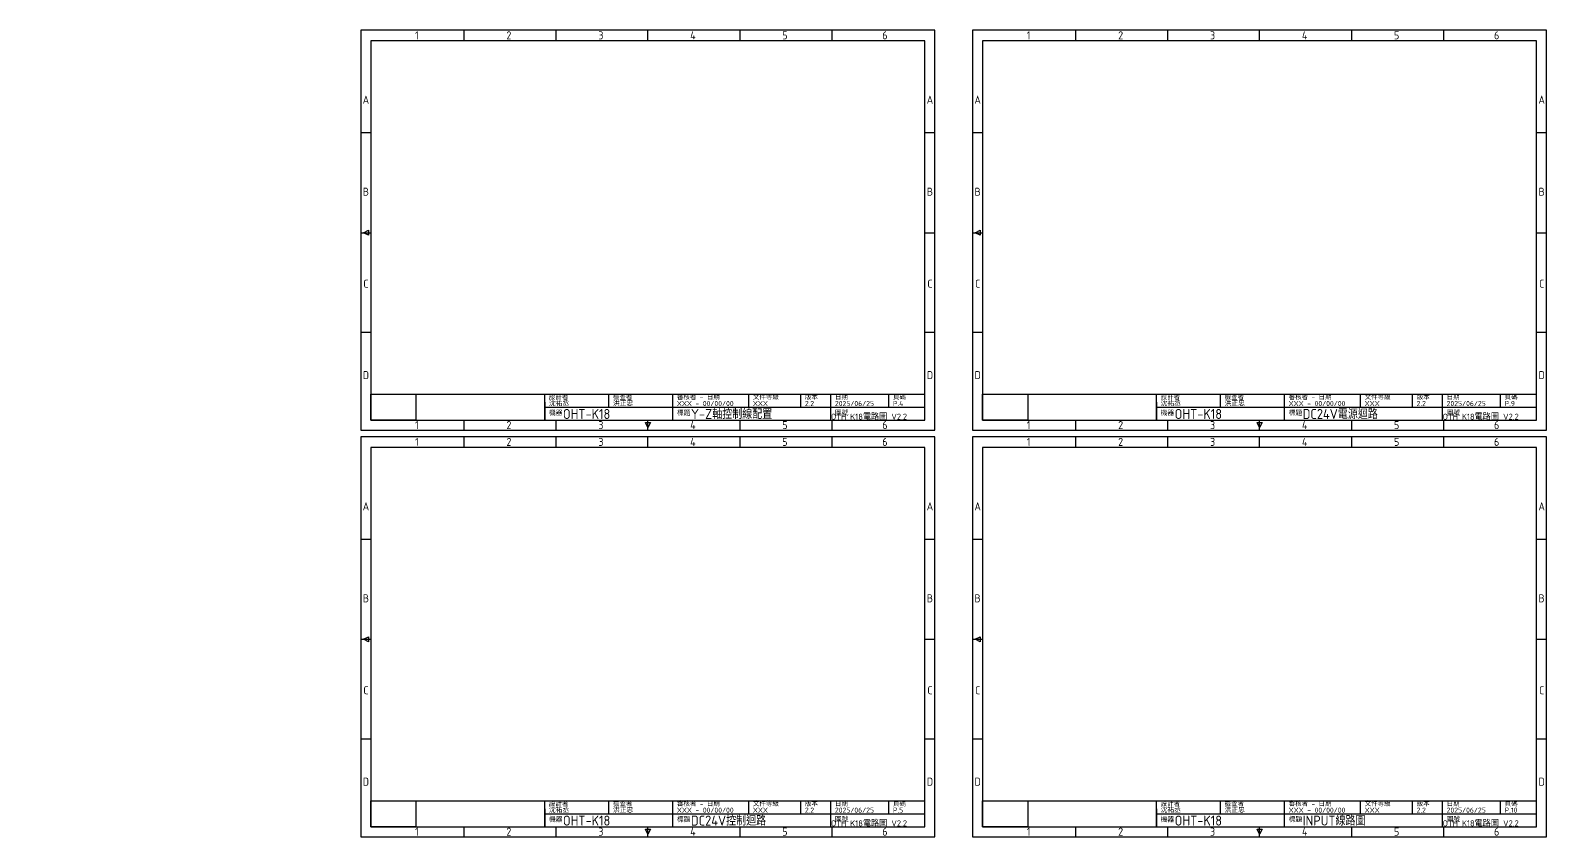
# Model space of a CAD drawing. Header units: millimetres. Extents: x -18 to 2429, y -1164 to 433.
# Drawn here: x 280 to 659.1, y -567.9 to -366.2 of the extents above; entities that cross this region are included whole.
import ezdxf
from ezdxf.enums import TextEntityAlignment as Align

# ---------------------------------------------------------------- set-up
doc = ezdxf.new("R2018")
doc.units = ezdxf.units.MM
for name, color, linetype in [('商標', 7, 'Continuous'), ('圖框', 7, 'Continuous'), ('文字框', 7, 'Continuous')]:
    doc.layers.add(name, color=color, linetype=linetype)
doc.layers.add('視埠', color=1, linetype='Continuous', plot=False)
doc.styles.add('ISO Proportional', font='isocp.shx', dxfattribs={"bigfont": 'chineset.shx'})
doc.styles.get("Standard").update_dxf_attribs({"font": 'txt.shx', "bigfont": 'chineset.shx'})
picture_1 = doc.add_image_def('image1.jpg', size_in_pixel=(194, 112))

# ---------------------------------------------------------------- blocks, each defined once
blk = doc.blocks.new('A4橫式')
at = {"layer": '商標'}
for p, q in [((5, 18.25), (92, 18.25)), ((92, 14.25), (92, 5.25))]:
    blk.add_line(p, q, dxfattribs=at)
at = {"layer": '圖框'}
for p, q in [((51.5, 200.25), (51.5, 195.25)), ((97.5, 200.25), (97.5, 195.25)), ((143.5, 195.25), (143.5, 200.25)), ((189.5, 200.25), (189.5, 195.25)), ((235.5, 200.25), (235.5, 195.25)), ((5, 149), (0, 149)), ((287, 149), (282, 149)), ((0, 99), (5, 99)), ((1.25, 99), (3.75, 100.25)), ((3.75, 97.75), (1.25, 99)), ((3.75, 100.25), (3.75, 97.75)), ((282, 99), (287, 99)), ((5, 49), (0, 49)), ((287, 49), (282, 49)), ((51.5, 5.25), (51.5, 0.25)), ((97.5, 5.25), (97.5, 0.25)), ((142.25, 4), (144.75, 4)), ((143.5, 1.5), (142.25, 4)), ((143.5, 0.25), (143.5, 5.25)), ((144.75, 4), (143.5, 1.5)), ((189.5, 5.25), (189.5, 0.25)), ((235.5, 5.25), (235.5, 0.25))]:
    blk.add_line(p, q, dxfattribs=at)
blk.add_lwpolyline([(5, 195), (5, 5.25), (282, 5.25), (282, 195), (5, 195)], dxfattribs=at)
at = {"layer": '文字框', "color": 5}
for p, q in [((92, 18.25), (282, 18.25)), ((92, 5.25), (92, 18.25)), ((124, 11.75), (124, 18.25)), ((156, 11.75), (156, 18.25)), ((194, 11.75), (194, 18.25)), ((220, 11.75), (220, 18.25)), ((235, 11.75), (235, 18.25)), ((264, 11.75), (264, 18.25)), ((92, 11.75), (156, 11.75)), ((156, 5.25), (156, 11.75)), ((156, 11.75), (220, 11.75)), ((220, 11.75), (282, 11.75)), ((235, 5.25), (235, 11.75))]:
    blk.add_line(p, q, dxfattribs=at)
at = {"layer": '視埠'}
blk.add_lwpolyline([(287, 0.25), (287, 200.25), (0, 200.25), (0, 0.25)], close=True, dxfattribs=at)
at = {"layer": '圖框', "style": 'ISO Proportional'}
for s, p in [('1', (28, 197.75)), ('2', (74, 197.75)), ('3', (120, 197.75)), ('4', (166, 197.75)), ('5', (212, 197.75)), ('6', (262, 197.75)), ('A', (2.5, 165.5)), ('A', (284.5, 165.5)), ('B', (2.5, 119.5)), ('B', (284.5, 119.5)), ('C', (2.5, 73.5)), ('C', (284.5, 73.5)), ('D', (2.5, 27.75)), ('D', (284.5, 27.75)), ('1', (28, 2.75)), ('2', (74, 2.75)), ('3', (120, 2.75)), ('4', (166, 2.75)), ('5', (212, 2.75)), ('6', (262, 2.75))]:
    blk.add_text(s, height=4, dxfattribs=at).set_placement(p, align=Align.MIDDLE)
at = {"layer": '文字框', "style": 'ISO Proportional'}
for s, height, p in [('設計者', 2.4, (94, 16.66)), ('檢查者', 2.4, (126, 16.66)), ('審核者 - 日期', 2.4, (158, 16.66)), ('文件等級', 2.4, (196, 16.66)), ('版本', 2.4, (222, 16.66)), ('日期', 2.4, (237, 16.66)), ('頁碼', 2.4, (266, 16.66)), ('機器', 2.5, (94, 8.75)), ('標題', 2.5, (158, 8.75)), ('圖號', 2.5, (237, 8.75))]:
    blk.add_text(s, height=height, dxfattribs=at).set_placement(p, align=Align.MIDDLE_LEFT)
at = {"layer": '文字框', "style": 'ISO Proportional', "flags": 8}
for tag, p in [('DESIGNED_BY', (94, 13.78)), ('CHECKED_BY', (126, 13.78)), ('APPROVED_BY_DATE', (158, 13.78)), ('LEVELS', (196, 13.78)), ('EDITION', (222, 13.78)), ('DATE', (237, 13.78)), ('PAGE', (266, 13.78))]:
    blk.add_attdef(tag, text='', height=2.5, dxfattribs=at).set_placement(p, align=Align.MIDDLE_LEFT)
at = {"layer": '文字框', "color": 6, "style": 'ISO Proportional', "flags": 8}
for tag, height, p in [('MACHINE', 5, (101, 8.55)), ('TITLE', 5, (165, 8.55)), ('DRAWING_NUMBER', 3, (244, 8.55))]:
    blk.add_attdef(tag, text='', height=height, dxfattribs=at).set_placement(p, align=Align.MIDDLE_LEFT)
at = {"layer": '商標'}
image = blk.add_image(picture_1, insert=(5, 5.25), size_in_units=(22.52, 13), dxfattribs=at)
image.dxf.flags = 7
blk = doc.blocks.new('*U36')
at = {"color": 0, "linetype": 'ByBlock', "lineweight": 30, "width": 0.8, "flags": 104}
blk.add_attdef('說明', text='', height=0.9, dxfattribs=at).set_placement((0, 0.5), align=Align.TOP_LEFT)

msp = doc.modelspace()

# ---------------------------------------------------------------- block references
at = {"linetype": 'ByBlock'}
ref = msp.add_blockref('A4橫式', (362.67, -466.32, -1334.74), dxfattribs=dict(at, xscale=0.5, yscale=0.5, zscale=0.5))
ref.add_attrib('EDITION', '2.2', dxfattribs={"layer": '文字框', "height": 1.25, "style": 'ISO Proportional'}).set_placement((473.67, -459.55, -1334.74), align=Align.MIDDLE_LEFT)
ref.add_attrib('TITLE', 'Y-Z軸控制線配置', dxfattribs={"layer": '文字框', "color": 6, "height": 2.5, "style": 'ISO Proportional'}).set_placement((445.17, -462.17, -1334.74), align=Align.MIDDLE_LEFT)
ref.add_attrib('DATE', '2025/06/25', dxfattribs={"layer": '文字框', "height": 1.25, "style": 'ISO Proportional'}).set_placement((481.17, -459.55, -1334.74), align=Align.MIDDLE_LEFT)
ref.add_attrib('APPROVED_BY_DATE', 'XXX - 00/00/00', dxfattribs={"layer": '文字框', "height": 1.25, "style": 'ISO Proportional'}).set_placement((441.67, -459.55, -1334.74), align=Align.MIDDLE_LEFT)
ref.add_attrib('DESIGNED_BY', '沈祐丞', dxfattribs={"layer": '文字框', "height": 1.25, "style": 'ISO Proportional'}).set_placement((409.67, -459.55, -1334.74), align=Align.MIDDLE_LEFT)
ref.add_attrib('CHECKED_BY', '洪正忠', dxfattribs={"layer": '文字框', "height": 1.25, "style": 'ISO Proportional'}).set_placement((425.67, -459.55, -1334.74), align=Align.MIDDLE_LEFT)
ref.add_attrib('MACHINE', 'OHT-K18', dxfattribs={"layer": '文字框', "color": 6, "height": 2.5, "style": 'ISO Proportional'}).set_placement((413.17, -462.17, -1334.74), align=Align.MIDDLE_LEFT)
ref.add_attrib('LEVELS', 'XXX', dxfattribs={"layer": '文字框', "height": 1.25, "style": 'ISO Proportional'}).set_placement((460.67, -459.55, -1334.74), align=Align.MIDDLE_LEFT)
ref.add_attrib('DRAWING_NUMBER', 'OTH K18電路圖_V2.2', dxfattribs={"layer": '文字框', "color": 6, "height": 1.5, "style": 'ISO Proportional'}).set_placement((480.17, -462.85, -1290.28), align=Align.MIDDLE_LEFT)
ref.add_attrib('PAGE', 'P.4', dxfattribs={"layer": '文字框', "height": 1.25, "style": 'ISO Proportional'}).set_placement((495.67, -459.55, -1334.74), align=Align.MIDDLE_LEFT)
ref = msp.add_blockref('A4橫式', (515.6, -466.32, -1334.74), dxfattribs=dict(at, xscale=0.5, yscale=0.5, zscale=0.5))
ref.add_attrib('EDITION', '2.2', dxfattribs={"layer": '文字框', "height": 1.25, "style": 'ISO Proportional'}).set_placement((626.6, -459.55, -1334.74), align=Align.MIDDLE_LEFT)
ref.add_attrib('TITLE', 'DC24V電源迴路', dxfattribs={"layer": '文字框', "color": 6, "height": 2.5, "style": 'ISO Proportional'}).set_placement((598.1, -462.17, -1334.74), align=Align.MIDDLE_LEFT)
ref.add_attrib('DATE', '2025/06/25', dxfattribs={"layer": '文字框', "height": 1.25, "style": 'ISO Proportional'}).set_placement((634.1, -459.55, -1334.74), align=Align.MIDDLE_LEFT)
ref.add_attrib('APPROVED_BY_DATE', 'XXX - 00/00/00', dxfattribs={"layer": '文字框', "height": 1.25, "style": 'ISO Proportional'}).set_placement((594.6, -459.55, -1334.74), align=Align.MIDDLE_LEFT)
ref.add_attrib('DESIGNED_BY', '沈祐丞', dxfattribs={"layer": '文字框', "height": 1.25, "style": 'ISO Proportional'}).set_placement((562.6, -459.55, -1334.74), align=Align.MIDDLE_LEFT)
ref.add_attrib('CHECKED_BY', '洪正忠', dxfattribs={"layer": '文字框', "height": 1.25, "style": 'ISO Proportional'}).set_placement((578.6, -459.55, -1334.74), align=Align.MIDDLE_LEFT)
ref.add_attrib('MACHINE', 'OHT-K18', dxfattribs={"layer": '文字框', "color": 6, "height": 2.5, "style": 'ISO Proportional'}).set_placement((566.1, -462.17, -1334.74), align=Align.MIDDLE_LEFT)
ref.add_attrib('LEVELS', 'XXX', dxfattribs={"layer": '文字框', "height": 1.25, "style": 'ISO Proportional'}).set_placement((613.6, -459.55, -1334.74), align=Align.MIDDLE_LEFT)
ref.add_attrib('DRAWING_NUMBER', 'OTH K18電路圖_V2.2', dxfattribs={"layer": '文字框', "color": 6, "height": 1.5, "style": 'ISO Proportional'}).set_placement((633.1, -462.85, -1290.28), align=Align.MIDDLE_LEFT)
ref.add_attrib('PAGE', 'P.9', dxfattribs={"layer": '文字框', "height": 1.25, "style": 'ISO Proportional'}).set_placement((648.6, -459.55, -1334.74), align=Align.MIDDLE_LEFT)
ref = msp.add_blockref('*U36', (280.03, -409.19), dxfattribs=at)
lines = msp.add_mtext('\\W0.8000;', dxfattribs={"color": 0, "linetype": 'ByBlock', "insert": (280.03, -408.69), "char_height": 2.5, "attachment_point": 1})
ref.add_attrib('說明', '', (280.03, -408.69), dxfattribs={"flags": 104}).embed_mtext(lines)
ref = msp.add_blockref('A4橫式', (362.67, -568.03, -1334.74), dxfattribs=dict(at, xscale=0.5, yscale=0.5, zscale=0.5))
ref.add_attrib('EDITION', '2.2', dxfattribs={"layer": '文字框', "height": 1.25, "style": 'ISO Proportional'}).set_placement((473.67, -561.27, -1334.74), align=Align.MIDDLE_LEFT)
ref.add_attrib('TITLE', 'DC24V控制迴路', dxfattribs={"layer": '文字框', "color": 6, "height": 2.5, "style": 'ISO Proportional'}).set_placement((445.17, -563.88, -1334.74), align=Align.MIDDLE_LEFT)
ref.add_attrib('DATE', '2025/06/25', dxfattribs={"layer": '文字框', "height": 1.25, "style": 'ISO Proportional'}).set_placement((481.17, -561.27, -1334.74), align=Align.MIDDLE_LEFT)
ref.add_attrib('APPROVED_BY_DATE', 'XXX - 00/00/00', dxfattribs={"layer": '文字框', "height": 1.25, "style": 'ISO Proportional'}).set_placement((441.67, -561.27, -1334.74), align=Align.MIDDLE_LEFT)
ref.add_attrib('DESIGNED_BY', '沈祐丞', dxfattribs={"layer": '文字框', "height": 1.25, "style": 'ISO Proportional'}).set_placement((409.67, -561.27, -1334.74), align=Align.MIDDLE_LEFT)
ref.add_attrib('CHECKED_BY', '洪正忠', dxfattribs={"layer": '文字框', "height": 1.25, "style": 'ISO Proportional'}).set_placement((425.67, -561.27, -1334.74), align=Align.MIDDLE_LEFT)
ref.add_attrib('MACHINE', 'OHT-K18', dxfattribs={"layer": '文字框', "color": 6, "height": 2.5, "style": 'ISO Proportional'}).set_placement((413.17, -563.88, -1334.74), align=Align.MIDDLE_LEFT)
ref.add_attrib('LEVELS', 'XXX', dxfattribs={"layer": '文字框', "height": 1.25, "style": 'ISO Proportional'}).set_placement((460.67, -561.27, -1334.74), align=Align.MIDDLE_LEFT)
ref.add_attrib('DRAWING_NUMBER', 'OTH K18電路圖_V2.2', dxfattribs={"layer": '文字框', "color": 6, "height": 1.5, "style": 'ISO Proportional'}).set_placement((480.17, -564.57, -1290.28), align=Align.MIDDLE_LEFT)
ref.add_attrib('PAGE', 'P.5', dxfattribs={"layer": '文字框', "height": 1.25, "style": 'ISO Proportional'}).set_placement((495.67, -561.27, -1334.74), align=Align.MIDDLE_LEFT)
ref = msp.add_blockref('A4橫式', (515.6, -568.03, -1334.74), dxfattribs=dict(at, xscale=0.5, yscale=0.5, zscale=0.5))
ref.add_attrib('EDITION', '2.2', dxfattribs={"layer": '文字框', "height": 1.25, "style": 'ISO Proportional'}).set_placement((626.6, -561.27, -1334.74), align=Align.MIDDLE_LEFT)
ref.add_attrib('TITLE', 'INPUT線路圖', dxfattribs={"layer": '文字框', "color": 6, "height": 2.5, "style": 'ISO Proportional'}).set_placement((598.1, -563.88, -1334.74), align=Align.MIDDLE_LEFT)
ref.add_attrib('DATE', '2025/06/25', dxfattribs={"layer": '文字框', "height": 1.25, "style": 'ISO Proportional'}).set_placement((634.1, -561.27, -1334.74), align=Align.MIDDLE_LEFT)
ref.add_attrib('APPROVED_BY_DATE', 'XXX - 00/00/00', dxfattribs={"layer": '文字框', "height": 1.25, "style": 'ISO Proportional'}).set_placement((594.6, -561.27, -1334.74), align=Align.MIDDLE_LEFT)
ref.add_attrib('DESIGNED_BY', '沈祐丞', dxfattribs={"layer": '文字框', "height": 1.25, "style": 'ISO Proportional'}).set_placement((562.6, -561.27, -1334.74), align=Align.MIDDLE_LEFT)
ref.add_attrib('CHECKED_BY', '洪正忠', dxfattribs={"layer": '文字框', "height": 1.25, "style": 'ISO Proportional'}).set_placement((578.6, -561.27, -1334.74), align=Align.MIDDLE_LEFT)
ref.add_attrib('MACHINE', 'OHT-K18', dxfattribs={"layer": '文字框', "color": 6, "height": 2.5, "style": 'ISO Proportional'}).set_placement((566.1, -563.88, -1334.74), align=Align.MIDDLE_LEFT)
ref.add_attrib('LEVELS', 'XXX', dxfattribs={"layer": '文字框', "height": 1.25, "style": 'ISO Proportional'}).set_placement((613.6, -561.27, -1334.74), align=Align.MIDDLE_LEFT)
ref.add_attrib('DRAWING_NUMBER', 'OTH K18電路圖_V2.2', dxfattribs={"layer": '文字框', "color": 6, "height": 1.5, "style": 'ISO Proportional'}).set_placement((633.1, -564.57, -1290.28), align=Align.MIDDLE_LEFT)
ref.add_attrib('PAGE', 'P.10', dxfattribs={"layer": '文字框', "height": 1.25, "style": 'ISO Proportional'}).set_placement((648.6, -561.27, -1334.74), align=Align.MIDDLE_LEFT)
ref = msp.add_blockref('*U36', (447.29, -506.37), dxfattribs=at)
lines = msp.add_mtext('\\W0.8000;', dxfattribs={"color": 0, "linetype": 'ByBlock', "insert": (447.29, -505.87), "char_height": 2.5, "attachment_point": 1})
ref.add_attrib('說明', '', (447.29, -505.87), dxfattribs={"flags": 104}).embed_mtext(lines)

doc.saveas('drawing.dxf')
